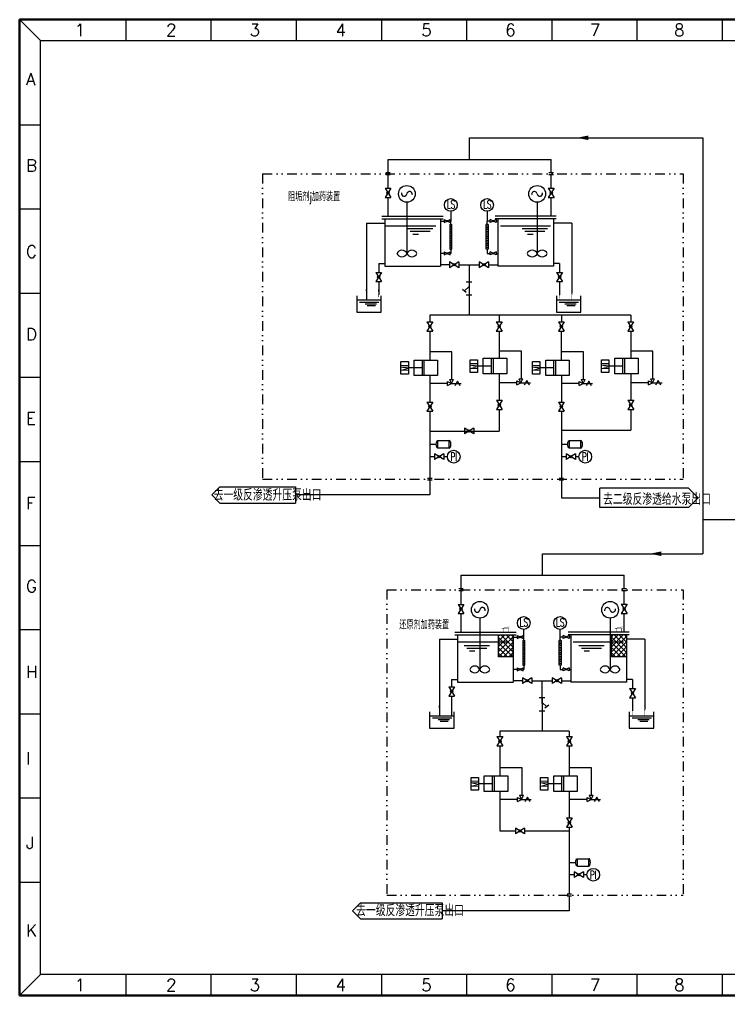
# Model space of a CAD drawing. Header units: millimetres. Extents: x 3316 to 4044, y 16768 to 17273.
# Drawn here: x 3316 to 3683, y 16768 to 17273 of the extents above; entities that cross this region are included whole.
import ezdxf
from ezdxf.enums import TextEntityAlignment as Align

# ---------------------------------------------------------------- set-up
doc = ezdxf.new("R2010")
doc.units = ezdxf.units.MM
doc.linetypes.add('DASHED', pattern=[6, 5, -1])
doc.linetypes.add('DIVIDE', pattern=[1.25, 0.5, -0.25, 0, -0.25, 0, -0.25])
for name, color, linetype in [('1', 1, 'Continuous'), ('10', 3, 'Continuous'), ('B', 6, 'Continuous'), ('cloud', 7, 'Continuous'), ('MJ', 3, 'Continuous'), ('TEXT', 5, 'Continuous'), ('TITLE-TEXT', 1, 'Continuous'), ('手动蝶阀', 7, 'Continuous'), ('明细栏', 7, 'Continuous'), ('生产水', 1, 'Continuous')]:
    doc.layers.add(name, color=color, linetype=linetype)
doc.styles.add('HZ', font='geditxt.shx', dxfattribs={"width": 0.7, "bigfont": 'hztxt1.shx'})
doc.styles.add('样式 2', font='txt.shx', dxfattribs={"height": 2})

# ---------------------------------------------------------------- blocks, each defined once
blk = doc.blocks.new('JT')
at = {"layer": 'TITLE-TEXT', "color": 7}
blk.add_lwpolyline([(-0.01, 0.1, 0.5, 0, 0), (-0.01, -3.83, 0, 0, 0)], format="xyseb", dxfattribs=at)
blk = doc.blocks.new('*X20')
at = {"color": 0}
for p, q in [((1002.42, 380.17), (1012.57, 390.32)), ((1002.42, 383.7), (1009.03, 390.32)), ((1002.42, 387.24), (1005.5, 390.32)), ((1012.67, 380.33), (1002.68, 390.32)), ((1012.67, 383.87), (1006.22, 390.32)), ((1012.67, 387.41), (1009.75, 390.32)), ((1012.67, 376.8), (1002.42, 387.04)), ((1002.42, 376.63), (1012.67, 386.88)), ((1010.77, 375.16), (1002.42, 383.51)), ((1004.49, 375.16), (1012.67, 383.34)), ((1007.23, 375.16), (1002.42, 379.97)), ((1003.7, 375.16), (1002.42, 376.44)), ((1008.02, 375.16), (1012.67, 379.8)), ((1011.56, 375.16), (1012.67, 376.27))]:
    blk.add_line(p, q, dxfattribs=at)
blk = doc.blocks.new('A$C4607793D')
at = {"layer": '1', "color": 3}
blk.add_lwpolyline([(1, 5, 0, 2, 0), (1, 0, 2, 2, 0)], format="xyseb", dxfattribs=at)

msp = doc.modelspace()

# ---------------------------------------------------------------- hatches: boundary and pattern name
h = msp.add_hatch(color=0)
edge = h.paths.add_edge_path()
edge.add_arc((3507.04, 17183.12), 0.6, 0, 360)
h = msp.add_hatch(color=0)
edge = h.paths.add_edge_path()
edge.add_arc((3591.47, 17183.12), 0.6, 0, 360)
h = msp.add_hatch(color=0)
edge = h.paths.add_edge_path()
edge.add_arc((3541.3, 17145.92), 0.6, 0, 360)
h = msp.add_hatch(color=0)
edge = h.paths.add_edge_path()
edge.add_arc((3556.66, 17145.92), 0.6, 0, 360)
h = msp.add_hatch(color=0)
edge = h.paths.add_edge_path()
edge.add_arc((3502.18, 17139.6), 0.6, 0, 360)
h = msp.add_hatch(color=0)
edge = h.paths.add_edge_path()
edge.add_arc((3595.78, 17139.6), 0.6, 0, 360)
h = msp.add_hatch(color=0)
edge = h.paths.add_edge_path()
edge.add_arc((3528.65, 17114), 0.6, 0, 360)
h = msp.add_hatch(color=0)
edge = h.paths.add_edge_path()
edge.add_arc((3564.53, 17114), 0.6, 0, 360)
h = msp.add_hatch(color=0)
edge = h.paths.add_edge_path()
edge.add_arc((3596.71, 17114), 0.6, 0, 360)
h = msp.add_hatch(color=0)
edge = h.paths.add_edge_path()
edge.add_arc((3632.59, 17114), 0.6, 0, 360)
h = msp.add_hatch(color=0)
edge = h.paths.add_edge_path()
edge.add_arc((3564.59, 17073.41), 0.6, 0, 360)
h = msp.add_hatch(color=0)
edge = h.paths.add_edge_path()
edge.add_arc((3632.65, 17073.41), 0.6, 0, 360)
h = msp.add_hatch(color=0)
edge = h.paths.add_edge_path()
edge.add_arc((3528.66, 17072.51), 0.6, 0, 360)
h = msp.add_hatch(color=0)
edge = h.paths.add_edge_path()
edge.add_arc((3596.72, 17072.51), 0.6, 0, 360)
h = msp.add_hatch(color=0)
edge = h.paths.add_edge_path()
edge.add_arc((3549.03, 17059.87), 0.6, 0, 360)
h = msp.add_hatch(color=0)
edge = h.paths.add_edge_path()
edge.add_arc((3533.54, 17046.6), 0.6, 0, 360)
h = msp.add_hatch(color=0)
edge = h.paths.add_edge_path()
edge.add_arc((3601.6, 17046.6), 0.6, 0, 360)
h = msp.add_hatch(color=0)
edge = h.paths.add_edge_path()
edge.add_arc((3544.79, 16967.77), 0.6, 0, 360)
h = msp.add_hatch(color=0)
edge = h.paths.add_edge_path()
edge.add_arc((3629.22, 16967.83), 0.6, 0, 360)
h = msp.add_hatch(color=0)
edge = h.paths.add_edge_path()
edge.add_arc((3579.05, 16930.63), 0.6, 0, 360)
h = msp.add_hatch(color=0)
edge = h.paths.add_edge_path()
edge.add_arc((3594.41, 16930.63), 0.6, 0, 360)
h = msp.add_hatch(color=0)
edge = h.paths.add_edge_path()
edge.add_arc((3539.93, 16925.1), 0.6, 0, 360)
h = msp.add_hatch(color=0)
edge = h.paths.add_edge_path()
edge.add_arc((3633.53, 16924.26), 0.6, 0, 360)
h = msp.add_hatch(color=0)
edge = h.paths.add_edge_path()
edge.add_arc((3564.89, 16899.32), 0.6, 0, 360)
h = msp.add_hatch(color=0)
edge = h.paths.add_edge_path()
edge.add_arc((3600.81, 16899.32), 0.6, 0, 360)
h = msp.add_hatch(color=0)
edge = h.paths.add_edge_path()
edge.add_arc((3600.84, 16857.22), 0.6, 0, 360)
h = msp.add_hatch(color=0)
edge = h.paths.add_edge_path()
edge.add_arc((3575.32, 16852.88), 0.6, 0, 360)
h = msp.add_hatch(color=0)
edge = h.paths.add_edge_path()
edge.add_arc((3605.72, 16830.22), 0.6, 0, 360)

# ---------------------------------------------------------------- linework, layer by layer
at = {"color": 7, "linetype": 'ByBlock', "lineweight": 50}
for p, q in [((3316.31, 17272.88), (4043.55, 17272.88)), ((3316.31, 16767.73), (3316.31, 17272.88)), ((4043.55, 16767.73), (3316.31, 16767.73))]:
    msp.add_line(p, q, dxfattribs=at)
at = {"color": 7, "linetype": 'ByBlock', "lineweight": -3}
for p, q in [((3327.2, 17261.99), (3316.31, 17272.88)), ((3371.29, 17272.88), (3371.29, 17261.99)), ((3415.38, 17272.88), (3415.38, 17261.99)), ((3459.47, 17272.88), (3459.47, 17261.99)), ((3503.57, 17272.88), (3503.57, 17261.99)), ((3547.66, 17272.88), (3547.66, 17261.99)), ((3591.75, 17272.88), (3591.75, 17261.99)), ((3635.84, 17272.88), (3635.84, 17261.99)), ((3679.93, 17272.88), (3679.93, 17261.99)), ((3327.2, 17218.2), (3316.31, 17218.2)), ((3327.2, 17174.65), (3316.31, 17174.65)), ((3327.2, 17131.11), (3316.31, 17131.11)), ((3327.2, 17087.56), (3316.31, 17087.56)), ((3327.2, 17044.01), (3316.31, 17044.01)), ((3327.2, 17000.47), (3316.31, 17000.47)), ((3327.2, 16956.92), (3316.31, 16956.92)), ((3327.2, 16913.37), (3316.31, 16913.37)), ((3327.2, 16869.82), (3316.31, 16869.82)), ((3327.2, 16826.28), (3316.31, 16826.28)), ((3327.2, 16778.62), (3316.31, 16767.73)), ((3371.29, 16778.62), (3371.29, 16767.73)), ((3371.29, 16778.62), (3371.29, 16767.73)), ((3415.38, 16778.62), (3415.38, 16767.73)), ((3459.47, 16778.62), (3459.47, 16767.73)), ((3503.57, 16778.62), (3503.57, 16767.73)), ((3547.66, 16778.62), (3547.66, 16767.73)), ((3591.75, 16778.62), (3591.75, 16767.73)), ((3635.84, 16778.62), (3635.84, 16767.73)), ((3679.93, 16778.62), (3679.93, 16767.73))]:
    msp.add_line(p, q, dxfattribs=at)
at = {"color": 7, "linetype": 'ByBlock', "lineweight": 30}
for p, q in [((3327.2, 17261.99), (4032.66, 17261.99)), ((3327.2, 16778.62), (3327.2, 17261.99)), ((4032.66, 16778.62), (3327.2, 16778.62))]:
    msp.add_line(p, q, dxfattribs=at)
at = {"color": 3, "linetype": 'DIVIDE', "ltscale": 10}
for p, q in [((3442.12, 17193.01), (3442.12, 17034.91)), ((3442.12, 17193.01), (3659.74, 17193.01)), ((3659.74, 17193.01), (3659.74, 17034.91)), ((3442.12, 17034.91), (3659.74, 17034.91)), ((3506.34, 16977.72), (3506.34, 16819.62)), ((3506.34, 16977.72), (3659.74, 16977.72)), ((3659.74, 16977.72), (3659.74, 16819.62)), ((3506.34, 16819.62), (3659.74, 16819.62))]:
    msp.add_line(p, q, dxfattribs=at)
at = {"color": 0}
for p, q in [((3505.54, 17185.52), (3508.54, 17180.72)), ((3505.54, 17185.52), (3508.54, 17185.52)), ((3589.97, 17185.52), (3592.97, 17180.72)), ((3589.97, 17185.52), (3592.97, 17185.52)), ((3505.54, 17180.72), (3508.54, 17180.72)), ((3589.97, 17180.72), (3592.97, 17180.72)), ((3539.5, 17173.61), (3539.5, 17168.53)), ((3558.29, 17173.61), (3558.29, 17168.53)), ((3543.7, 17147.42), (3538.9, 17144.42)), ((3538.9, 17147.42), (3538.9, 17144.42)), ((3543.7, 17147.42), (3543.7, 17144.42)), ((3559.06, 17147.42), (3554.26, 17144.42)), ((3554.26, 17147.42), (3554.26, 17144.42)), ((3559.06, 17147.42), (3559.06, 17144.42)), ((3500.68, 17142), (3503.68, 17137.2)), ((3500.68, 17142), (3503.68, 17142)), ((3594.28, 17142), (3597.28, 17137.2)), ((3594.28, 17142), (3597.28, 17142)), ((3500.68, 17137.2), (3503.68, 17137.2)), ((3594.28, 17137.2), (3597.28, 17137.2)), ((3527.15, 17116.4), (3530.15, 17111.6)), ((3527.15, 17116.4), (3530.15, 17116.4)), ((3563.03, 17116.4), (3566.03, 17111.6)), ((3563.03, 17116.4), (3566.03, 17116.4)), ((3595.21, 17116.4), (3598.21, 17111.6)), ((3595.21, 17116.4), (3598.21, 17116.4)), ((3631.09, 17116.4), (3634.09, 17111.6)), ((3631.09, 17116.4), (3634.09, 17116.4)), ((3527.15, 17111.6), (3530.15, 17111.6)), ((3563.03, 17111.6), (3566.03, 17111.6)), ((3595.21, 17111.6), (3598.21, 17111.6)), ((3631.09, 17111.6), (3634.09, 17111.6)), ((3527.16, 17074.91), (3530.16, 17070.11)), ((3527.16, 17074.91), (3530.16, 17074.91)), ((3563.09, 17075.81), (3566.09, 17071.01)), ((3563.09, 17075.81), (3566.09, 17075.81)), ((3595.22, 17074.91), (3598.22, 17070.11)), ((3595.22, 17074.91), (3598.22, 17074.91)), ((3631.15, 17075.81), (3634.15, 17071.01)), ((3631.15, 17075.81), (3634.15, 17075.81)), ((3527.16, 17070.11), (3530.16, 17070.11)), ((3563.09, 17071.01), (3566.09, 17071.01)), ((3595.22, 17070.11), (3598.22, 17070.11)), ((3631.15, 17071.01), (3634.15, 17071.01)), ((3551.43, 17061.37), (3546.63, 17058.37)), ((3546.63, 17061.37), (3546.63, 17058.37)), ((3551.43, 17061.37), (3551.43, 17058.37)), ((3532.86, 17051.11), (3532.86, 17054.9)), ((3532.86, 17054.9), (3538.72, 17054.9)), ((3538.72, 17051.11), (3538.72, 17054.9)), ((3600.92, 17051.11), (3600.92, 17054.9)), ((3600.92, 17054.9), (3606.78, 17054.9)), ((3606.78, 17051.11), (3606.78, 17054.9)), ((3528.65, 17053), (3531.99, 17053)), ((3532.86, 17051.11), (3538.72, 17051.11)), ((3596.71, 17053), (3600.05, 17053)), ((3600.92, 17051.11), (3606.78, 17051.11)), ((3531.14, 17046.6), (3528.65, 17046.6)), ((3535.94, 17048.1), (3531.14, 17045.1)), ((3531.14, 17048.1), (3531.14, 17045.1)), ((3535.94, 17048.1), (3535.94, 17045.1)), ((3537.74, 17046.6), (3535.94, 17046.6)), ((3599.2, 17046.6), (3596.71, 17046.6)), ((3604, 17048.1), (3599.2, 17045.1)), ((3599.2, 17048.1), (3599.2, 17045.1)), ((3604, 17048.1), (3604, 17045.1)), ((3605.8, 17046.6), (3604, 17046.6)), ((3415.86, 17026.83), (3420.06, 17031.03)), ((3459.13, 17031.03), (3459.13, 17022.63)), ((3616.57, 17020.29), (3616.57, 17030.37)), ((3667.49, 17025.33), (3662.45, 17030.37)), ((3415.86, 17026.83), (3420.06, 17022.63)), ((3667.49, 17025.33), (3662.45, 17020.29)), ((3543.29, 16970.17), (3546.29, 16965.37)), ((3543.29, 16970.17), (3546.29, 16970.17)), ((3627.72, 16970.23), (3630.72, 16965.43)), ((3627.72, 16970.23), (3630.72, 16970.23)), ((3543.29, 16965.37), (3546.29, 16965.37)), ((3627.72, 16965.43), (3630.72, 16965.43)), ((3577.25, 16953.25), (3577.25, 16957.23)), ((3596.04, 16953.25), (3596.04, 16957.23)), ((3538.43, 16927.5), (3541.43, 16922.7)), ((3538.43, 16927.5), (3541.43, 16927.5)), ((3581.45, 16932.13), (3576.65, 16929.13)), ((3576.65, 16932.13), (3576.65, 16929.13)), ((3581.45, 16932.13), (3581.45, 16929.13)), ((3596.81, 16932.13), (3592.01, 16929.13)), ((3592.01, 16932.13), (3592.01, 16929.13)), ((3596.81, 16932.13), (3596.81, 16929.13)), ((3538.43, 16922.7), (3541.43, 16922.7)), ((3632.03, 16926.66), (3635.03, 16921.86)), ((3632.03, 16926.66), (3635.03, 16926.66)), ((3632.03, 16921.86), (3635.03, 16921.86)), ((3563.39, 16901.72), (3566.39, 16896.92)), ((3563.39, 16901.72), (3566.39, 16901.72)), ((3599.31, 16901.72), (3602.31, 16896.92)), ((3599.31, 16901.72), (3602.31, 16901.72)), ((3563.39, 16896.92), (3566.39, 16896.92)), ((3599.31, 16896.92), (3602.31, 16896.92)), ((3600.84, 16873.28), (3600.84, 16859.62)), ((3599.34, 16859.62), (3602.34, 16854.82)), ((3599.34, 16859.62), (3602.34, 16859.62)), ((3577.72, 16854.38), (3572.92, 16851.38)), ((3572.92, 16854.38), (3572.92, 16851.38)), ((3577.72, 16854.38), (3577.72, 16851.38)), ((3599.34, 16854.82), (3602.34, 16854.82)), ((3600.83, 16836.63), (3604.17, 16836.63)), ((3605.04, 16834.73), (3605.04, 16838.52)), ((3605.04, 16838.52), (3610.9, 16838.52)), ((3610.9, 16834.73), (3610.9, 16838.52)), ((3608.12, 16831.72), (3603.32, 16828.72)), ((3603.32, 16831.72), (3603.32, 16828.72)), ((3605.04, 16834.73), (3610.9, 16834.73)), ((3608.12, 16831.72), (3608.12, 16828.72)), ((3603.32, 16830.22), (3600.83, 16830.22)), ((3609.92, 16830.22), (3608.12, 16830.22)), ((3488.61, 16811.54), (3492.81, 16815.74)), ((3488.61, 16811.54), (3492.81, 16807.34))]:
    msp.add_line(p, q, dxfattribs=at)
at = {"color": 7, "linetype": 'Continuous'}
for p, q in [((3516.77, 17178.32), (3516.77, 17151.8)), ((3584.2, 17178.32), (3584.2, 17151.8)), ((3503.86, 17171.12), (3535.54, 17171.12)), ((3594.1, 17171.12), (3562.42, 17171.12)), ((3495.82, 17167.52), (3495.82, 17127.82)), ((3495.82, 17167.52), (3505.42, 17167.52)), ((3503.86, 17169.68), (3535.54, 17169.68)), ((3505.3, 17169.68), (3505.3, 17145.14)), ((3534.1, 17169.68), (3534.1, 17145.14)), ((3594.1, 17169.68), (3562.42, 17169.68)), ((3563.86, 17169.68), (3563.86, 17145.14)), ((3602.14, 17167.52), (3592.54, 17167.52)), ((3592.66, 17169.68), (3592.66, 17145.14)), ((3602.14, 17167.52), (3602.14, 17131.47)), ((3502.18, 17146.64), (3502.18, 17142)), ((3595.78, 17146.64), (3595.78, 17142)), ((3502.18, 17137.2), (3502.18, 17130.43)), ((3595.78, 17137.2), (3595.78, 17130.43)), ((3490.8, 17129.85), (3490.8, 17121.45)), ((3503.5, 17121.45), (3503.5, 17129.85)), ((3594.13, 17129.85), (3594.13, 17121.45)), ((3606.83, 17121.45), (3606.83, 17129.85)), ((3490.8, 17121.45), (3503.5, 17121.45)), ((3594.13, 17121.45), (3606.83, 17121.45)), ((3520.59, 17096.63), (3532.68, 17096.63)), ((3520.59, 17088.56), (3520.59, 17096.63)), ((3524.62, 17096.63), (3524.62, 17088.56)), ((3556.32, 17097.53), (3568.42, 17097.53)), ((3556.32, 17089.46), (3556.32, 17097.53)), ((3560.35, 17097.53), (3560.35, 17089.46)), ((3561.36, 17097.53), (3561.36, 17089.46)), ((3588.64, 17096.63), (3600.74, 17096.63)), ((3588.64, 17088.56), (3588.64, 17096.63)), ((3592.68, 17096.63), (3592.68, 17088.56)), ((3593.68, 17096.63), (3593.68, 17088.56)), ((3624.38, 17097.53), (3636.47, 17097.53)), ((3624.38, 17089.46), (3624.38, 17097.53)), ((3628.41, 17097.53), (3628.41, 17089.46)), ((3629.42, 17097.53), (3629.42, 17089.46)), ((3524.62, 17092.6), (3517.56, 17092.6)), ((3560.35, 17093.49), (3553.3, 17093.49)), ((3568.42, 17089.46), (3556.32, 17089.46)), ((3592.68, 17092.6), (3585.62, 17092.6)), ((3628.41, 17093.49), (3621.35, 17093.49)), ((3636.47, 17089.46), (3624.38, 17089.46)), ((3532.68, 17088.56), (3520.59, 17088.56)), ((3600.74, 17088.56), (3588.64, 17088.56)), ((3554.52, 16963.03), (3554.52, 16936.51)), ((3621.95, 16963.03), (3621.95, 16936.51)), ((3541.61, 16955.83), (3573.29, 16955.83)), ((3541.61, 16954.39), (3573.29, 16954.39)), ((3543.05, 16954.39), (3543.05, 16929.85)), ((3571.85, 16954.39), (3571.85, 16929.85)), ((3631.85, 16955.83), (3600.17, 16955.83)), ((3631.85, 16954.39), (3600.17, 16954.39)), ((3601.61, 16954.39), (3601.61, 16929.85)), ((3630.41, 16954.39), (3630.41, 16929.85)), ((3533.57, 16952.23), (3533.57, 16912.53)), ((3533.57, 16952.23), (3543.17, 16952.23)), ((3639.89, 16952.23), (3630.29, 16952.23)), ((3639.89, 16952.23), (3639.89, 16916.18)), ((3539.93, 16931.3), (3539.93, 16927.5)), ((3633.53, 16931.3), (3633.53, 16926.66)), ((3539.93, 16922.7), (3539.93, 16912.53)), ((3633.53, 16921.86), (3633.53, 16915.1)), ((3528.55, 16914.56), (3528.55, 16906.16)), ((3541.25, 16906.16), (3541.25, 16914.56)), ((3631.88, 16914.56), (3631.88, 16906.16)), ((3644.58, 16906.16), (3644.58, 16914.56)), ((3528.55, 16906.16), (3541.25, 16906.16)), ((3631.88, 16906.16), (3644.58, 16906.16)), ((3560.88, 16877.31), (3553.82, 16877.31)), ((3556.84, 16881.34), (3568.94, 16881.34)), ((3556.84, 16873.28), (3556.84, 16881.34)), ((3560.88, 16881.34), (3560.88, 16873.28)), ((3561.88, 16881.34), (3561.88, 16873.28)), ((3596.8, 16877.31), (3589.74, 16877.31)), ((3592.77, 16881.34), (3604.86, 16881.34)), ((3592.77, 16873.28), (3592.77, 16881.34)), ((3596.8, 16881.34), (3596.8, 16873.28)), ((3597.81, 16881.34), (3597.81, 16873.28)), ((3568.94, 16873.28), (3556.84, 16873.28)), ((3604.86, 16873.28), (3592.77, 16873.28))]:
    msp.add_line(p, q, dxfattribs=at)
at = {"color": 4}
for p, q in [((3531.7, 17165.92), (3505.81, 17165.92)), ((3591.04, 17165.92), (3565.15, 17165.92)), ((3530.29, 17164.51), (3517.1, 17164.51)), ((3528.88, 17163.1), (3518.51, 17163.1)), ((3522.75, 17161.69), (3519.92, 17161.69)), ((3589.63, 17164.51), (3576.44, 17164.51)), ((3588.22, 17163.1), (3577.85, 17163.1)), ((3582.08, 17161.69), (3579.26, 17161.69)), ((3569.45, 16950.63), (3543.56, 16950.63)), ((3559.57, 16948.78), (3546.38, 16948.78)), ((3628.79, 16950.63), (3602.9, 16950.63)), ((3618.9, 16948.78), (3605.71, 16948.78)), ((3558.15, 16947.37), (3547.79, 16947.37)), ((3552.02, 16945.96), (3549.2, 16945.96)), ((3617.49, 16947.37), (3607.12, 16947.37)), ((3611.36, 16945.96), (3608.54, 16945.96))]:
    msp.add_line(p, q, dxfattribs=at)
at = {"color": 7}
for p, q in [((3502.18, 17146.64), (3505.18, 17146.64)), ((3505.3, 17145.14), (3534.1, 17145.14)), ((3592.66, 17145.14), (3563.86, 17145.14)), ((3595.78, 17146.64), (3592.78, 17146.64)), ((3490.8, 17127.82), (3503.5, 17127.82)), ((3492.25, 17126.66), (3502.34, 17126.66)), ((3495.24, 17125.8), (3501.04, 17125.8)), ((3496.25, 17124.93), (3500.46, 17124.93)), ((3594.13, 17127.82), (3606.83, 17127.82)), ((3595.58, 17126.66), (3605.67, 17126.66)), ((3598.57, 17125.8), (3604.36, 17125.8)), ((3599.58, 17124.93), (3603.78, 17124.93)), ((3539.93, 16931.35), (3542.93, 16931.35)), ((3543.05, 16929.85), (3571.85, 16929.85)), ((3630.41, 16929.85), (3601.61, 16929.85)), ((3633.53, 16931.35), (3630.53, 16931.35)), ((3528.55, 16912.53), (3541.25, 16912.53)), ((3631.88, 16912.53), (3644.58, 16912.53)), ((3530, 16911.37), (3540.09, 16911.37)), ((3532.99, 16910.51), (3538.78, 16910.51)), ((3534, 16909.64), (3538.2, 16909.64)), ((3633.33, 16911.37), (3643.42, 16911.37)), ((3636.31, 16910.51), (3642.11, 16910.51)), ((3637.33, 16909.64), (3641.53, 16909.64))]:
    msp.add_line(p, q, dxfattribs=at)
at = {"color": 6}
for p, q in [((3538.9, 17145.92), (3534.1, 17145.92)), ((3543.7, 17145.92), (3554.26, 17145.92)), ((3559.06, 17145.92), (3563.86, 17145.92)), ((3632.59, 17119.83), (3528.65, 17119.83)), ((3528.65, 17119.83), (3528.65, 17116.4)), ((3564.53, 17119.83), (3564.53, 17116.4)), ((3596.71, 17119.83), (3596.71, 17116.4)), ((3632.59, 17119.83), (3632.59, 17116.4)), ((3528.63, 17111.6), (3528.64, 17096.63)), ((3564.53, 17111.6), (3564.53, 17097.53)), ((3596.69, 17111.6), (3596.7, 17096.63)), ((3632.59, 17111.6), (3632.59, 17097.53)), ((3564.59, 17089.46), (3564.59, 17075.81)), ((3632.65, 17089.46), (3632.65, 17075.81)), ((3528.66, 17088.56), (3528.66, 17074.91)), ((3596.72, 17088.56), (3596.72, 17074.91)), ((3528.65, 17070.11), (3528.65, 17045.42)), ((3564.58, 17071.01), (3564.58, 17059.87)), ((3596.71, 17070.11), (3596.71, 17045.42)), ((3632.63, 17071.01), (3632.63, 17060.37)), ((3528.65, 17059.87), (3564.6, 17059.87)), ((3596.71, 17060.37), (3632.63, 17060.37)), ((3528.65, 17049.5), (3528.65, 17035.4)), ((3596.71, 17049.5), (3596.71, 17035.4)), ((3528.65, 17034.48), (3528.65, 17026.83)), ((3596.71, 17034.48), (3596.71, 17025.33)), ((3528.65, 17026.83), (3459.13, 17026.83)), ((3596.71, 17025.33), (3616.57, 17025.33))]:
    msp.add_line(p, q, dxfattribs=at)
at = {"color": 0, "linetype": 'Continuous'}
for p, q in [((3525.63, 17096.63), (3525.63, 17088.56)), ((3532.68, 17096.63), (3532.68, 17088.56)), ((3568.42, 17097.53), (3568.42, 17089.46)), ((3600.74, 17096.63), (3600.74, 17088.56)), ((3636.47, 17097.53), (3636.47, 17089.46)), ((3568.94, 16881.34), (3568.94, 16873.28)), ((3604.86, 16881.34), (3604.86, 16873.28))]:
    msp.add_line(p, q, dxfattribs=at)
at = {"linetype": 'DASHED', "const_width": 0.21}
for points in [[(3569.84, 16957.68), (3565.81, 16957.68)], [(3565.84, 16957.68), (3569.83, 16958.52)], [(3566.58, 16957.68), (3566.58, 16955.83)], [(3569.21, 16957.68), (3569.21, 16955.83)], [(3628.4, 16957.68), (3624.37, 16957.68)], [(3624.4, 16957.68), (3628.39, 16958.52)], [(3625.14, 16957.68), (3625.14, 16955.83)], [(3627.77, 16957.68), (3627.77, 16955.83)]]:
    msp.add_lwpolyline(points, dxfattribs=at)
at = {"color": 7, "linetype": 'Continuous'}
for centre in [(3516.77, 17182.64), (3584.2, 17182.64), (3554.52, 16967.35), (3621.95, 16967.35)]:
    msp.add_circle(centre, 4.32, dxfattribs=at)
at = {"color": 0}
for centre, radius in [((3507.04, 17183.12), 0.6), ((3539.5, 17176.91), 3.3), ((3558.29, 17176.91), 3.3), ((3591.47, 17183.12), 0.6), ((3541.3, 17145.92), 0.6), ((3556.66, 17145.92), 0.6), ((3502.18, 17139.6), 0.6), ((3595.78, 17139.6), 0.6), ((3528.65, 17114), 0.6), ((3564.53, 17114), 0.6), ((3596.71, 17114), 0.6), ((3632.59, 17114), 0.6), ((3564.59, 17073.41), 0.6), ((3632.65, 17073.41), 0.6), ((3528.66, 17072.51), 0.6), ((3596.72, 17072.51), 0.6), ((3549.03, 17059.87), 0.6), ((3541.04, 17046.6), 3.3), ((3609.1, 17046.6), 3.3), ((3533.54, 17046.6), 0.6), ((3601.6, 17046.6), 0.6), ((3544.79, 16967.77), 0.6), ((3629.22, 16967.83), 0.6), ((3577.25, 16960.53), 3.3), ((3596.04, 16960.53), 3.3), ((3579.05, 16930.63), 0.6), ((3594.41, 16930.63), 0.6), ((3539.93, 16925.1), 0.6), ((3633.53, 16924.26), 0.6), ((3564.89, 16899.32), 0.6), ((3600.81, 16899.32), 0.6), ((3600.84, 16857.22), 0.6), ((3575.32, 16852.88), 0.6), ((3613.22, 16830.22), 3.3), ((3605.72, 16830.22), 0.6)]:
    msp.add_circle(centre, radius, dxfattribs=at)
at = {"color": 7, "linetype": 'Continuous'}
for centre, radius, start, end in [((3515.35, 17182.89), 1.44, 170, 350), ((3518.19, 17182.39), 1.44, 350, 170), ((3582.78, 17182.39), 1.44, 10, 190), ((3585.62, 17182.89), 1.44, 190, 10), ((3514.18, 17150.72), 2.81, 22.6199, 157.3801), ((3514.18, 17152.88), 2.81, 202.6199, 337.3801), ((3519.36, 17150.72), 2.81, 22.6199, 157.3801), ((3519.36, 17152.88), 2.81, 202.6199, 337.3801), ((3581.61, 17150.72), 2.81, 22.6199, 157.3801), ((3581.61, 17152.88), 2.81, 202.6199, 337.3801), ((3586.79, 17150.72), 2.81, 22.6199, 157.3801), ((3586.79, 17152.88), 2.81, 202.6199, 337.3801), ((3553.1, 16967.6), 1.44, 170, 350), ((3555.94, 16967.1), 1.44, 350, 170), ((3620.53, 16967.1), 1.44, 10, 190), ((3623.36, 16967.6), 1.44, 190, 10), ((3551.93, 16935.43), 2.81, 22.6199, 157.3801), ((3557.11, 16935.43), 2.81, 22.6199, 157.3801), ((3619.35, 16935.43), 2.81, 22.6199, 157.3801), ((3624.54, 16935.43), 2.81, 22.6199, 157.3801), ((3551.93, 16937.59), 2.81, 202.6199, 337.3801), ((3557.11, 16937.59), 2.81, 202.6199, 337.3801), ((3619.35, 16937.59), 2.81, 202.6199, 337.3801), ((3624.54, 16937.59), 2.81, 202.6199, 337.3801)]:
    msp.add_arc(centre, radius, start, end, dxfattribs=at)
at = {"color": 0, "extrusion": (0, 0, -1)}
for centre in [(3532.86, 17053), (3600.92, 17053), (3605.04, 16836.63)]:
    msp.add_ellipse(centre, major_axis=(0, 1.9), ratio=0.460572, start_param=3.141593, end_param=6.283185, dxfattribs=at)
at = {"color": 0}
for centre in [(3538.72, 17053), (3606.78, 17053), (3610.9, 16836.63)]:
    msp.add_ellipse(centre, major_axis=(0, 1.9), ratio=0.460572, start_param=3.141593, end_param=6.283185, dxfattribs=at)
at = {"layer": '1', "color": 0}
for p, q in [((3508.54, 17185.52), (3505.54, 17180.72)), ((3592.97, 17185.52), (3589.97, 17180.72)), ((3543.7, 17144.42), (3538.9, 17147.42)), ((3559.06, 17144.42), (3554.26, 17147.42)), ((3503.68, 17142), (3500.68, 17137.2)), ((3597.28, 17142), (3594.28, 17137.2)), ((3530.15, 17116.4), (3527.15, 17111.6)), ((3566.03, 17116.4), (3563.03, 17111.6)), ((3598.21, 17116.4), (3595.21, 17111.6)), ((3634.09, 17116.4), (3631.09, 17111.6)), ((3530.16, 17074.91), (3527.16, 17070.11)), ((3566.09, 17075.81), (3563.09, 17071.01)), ((3598.22, 17074.91), (3595.22, 17070.11)), ((3634.15, 17075.81), (3631.15, 17071.01)), ((3551.43, 17058.37), (3546.63, 17061.37)), ((3535.94, 17045.1), (3531.14, 17048.1)), ((3604, 17045.1), (3599.2, 17048.1)), ((3587, 16985.21), (3587, 16996.38)), ((3546.29, 16970.17), (3543.29, 16965.37)), ((3630.72, 16970.23), (3627.72, 16965.43)), ((3541.43, 16927.5), (3538.43, 16922.7)), ((3581.45, 16929.13), (3576.65, 16932.13)), ((3596.81, 16929.13), (3592.01, 16932.13)), ((3635.03, 16926.66), (3632.03, 16921.86)), ((3566.39, 16901.72), (3563.39, 16896.92)), ((3602.31, 16901.72), (3599.31, 16896.92)), ((3602.34, 16859.62), (3599.34, 16854.82)), ((3577.72, 16851.38), (3572.92, 16854.38)), ((3608.12, 16828.72), (3603.32, 16831.72))]:
    msp.add_line(p, q, dxfattribs=at)
at = {"layer": '1', "color": 7}
for p, q in [((3420.06, 17031.03), (3459.13, 17031.03)), ((3662.45, 17030.37), (3616.57, 17030.37)), ((3420.06, 17022.63), (3459.13, 17022.63)), ((3662.45, 17020.29), (3616.57, 17020.29)), ((3492.81, 16815.74), (3535.1, 16815.74)), ((3492.81, 16807.34), (3535.1, 16807.34))]:
    msp.add_line(p, q, dxfattribs=at)
at = {"layer": '1'}
for points in [[(3513.72, 17089.31), (3513.72, 17095.89), (3517.56, 17095.89), (3517.56, 17089.31)], [(3549.45, 17090.2), (3549.45, 17096.78), (3553.3, 17096.78), (3553.3, 17090.2)], [(3581.78, 17089.31), (3581.78, 17095.89), (3585.62, 17095.89), (3585.62, 17089.31)], [(3617.51, 17090.2), (3617.51, 17096.78), (3621.35, 17096.78), (3621.35, 17090.2)], [(3549.98, 16874.02), (3549.98, 16880.6), (3553.82, 16880.6), (3553.82, 16874.02)], [(3585.9, 16874.02), (3585.9, 16880.6), (3589.74, 16880.6), (3589.74, 16874.02)]]:
    msp.add_lwpolyline(points, close=True, dxfattribs=at)
at = {"layer": '10', "color": 7}
for p, q in [((3564.11, 16942.93), (3564.11, 16954.39)), ((3622.67, 16942.93), (3622.67, 16954.39)), ((3571.85, 16942.93), (3564.11, 16942.93)), ((3630.41, 16942.93), (3622.67, 16942.93))]:
    msp.add_line(p, q, dxfattribs=at)
at = {"layer": '10', "color": 0}
msp.add_line((3571.85, 16942.93), (3571.85, 16954.39), dxfattribs=at)
at = {"layer": 'B', "color": 7}
for p, q in [((3508.21, 17193.44), (3505.87, 17193.44)), ((3508.21, 17192.52), (3505.87, 17192.52)), ((3592.64, 17193.44), (3590.3, 17193.44)), ((3592.64, 17192.52), (3590.3, 17192.52))]:
    msp.add_line(p, q, dxfattribs=at)
at = {"layer": 'B', "color": 0, "ltscale": 25}
for p, q in [((3536.04, 17169.3), (3536.04, 17167.76)), ((3536.04, 17169.3), (3536.04, 17167.76)), ((3536.04, 17169.3), (3539.12, 17167.76)), ((3536.04, 17167.76), (3539.12, 17169.3)), ((3536.04, 17167.76), (3539.12, 17169.3)), ((3536.04, 17169.3), (3539.12, 17167.76)), ((3538.99, 17166.81), (3538.99, 17153.97)), ((3538.99, 17166.81), (3540.01, 17166.81)), ((3539.12, 17167.76), (3539.12, 17169.3)), ((3539.12, 17167.76), (3539.12, 17169.3)), ((3540.01, 17153.97), (3540.01, 17166.81)), ((3558.8, 17166.81), (3557.78, 17166.81)), ((3557.78, 17153.97), (3557.78, 17166.81)), ((3558.8, 17166.81), (3558.8, 17153.97)), ((3563, 17169.3), (3559.92, 17167.76)), ((3563, 17167.76), (3559.92, 17169.3)), ((3563, 17167.76), (3559.92, 17169.3)), ((3563, 17169.3), (3559.92, 17167.76)), ((3559.92, 17167.76), (3559.92, 17169.3)), ((3559.92, 17167.76), (3559.92, 17169.3)), ((3563, 17169.3), (3563, 17167.76)), ((3563, 17169.3), (3563, 17167.76)), ((3536.04, 17152.56), (3536.04, 17151.02)), ((3536.04, 17152.56), (3536.04, 17151.02)), ((3536.04, 17152.56), (3539.12, 17151.02)), ((3536.04, 17151.02), (3539.12, 17152.56)), ((3536.04, 17151.02), (3539.12, 17152.56)), ((3536.04, 17152.56), (3539.12, 17151.02)), ((3538.99, 17153.97), (3540.01, 17153.97)), ((3539.12, 17151.02), (3539.12, 17152.56)), ((3539.12, 17151.02), (3539.12, 17152.56)), ((3558.8, 17153.97), (3557.78, 17153.97)), ((3563, 17152.56), (3559.92, 17151.02)), ((3563, 17151.02), (3559.92, 17152.56)), ((3563, 17151.02), (3559.92, 17152.56)), ((3563, 17152.56), (3559.92, 17151.02)), ((3559.92, 17151.02), (3559.92, 17152.56)), ((3559.92, 17151.02), (3559.92, 17152.56)), ((3563, 17152.56), (3563, 17151.02)), ((3563, 17152.56), (3563, 17151.02)), ((3573.79, 16954.01), (3573.79, 16952.48)), ((3573.79, 16954.01), (3573.79, 16952.48)), ((3573.79, 16954.01), (3576.87, 16952.48)), ((3573.79, 16952.48), (3576.87, 16954.01)), ((3573.79, 16952.48), (3576.87, 16954.01)), ((3573.79, 16954.01), (3576.87, 16952.48)), ((3576.87, 16952.48), (3576.87, 16954.01)), ((3576.87, 16952.48), (3576.87, 16954.01)), ((3600.75, 16954.01), (3597.67, 16952.48)), ((3600.75, 16952.48), (3597.67, 16954.01)), ((3600.75, 16952.48), (3597.67, 16954.01)), ((3600.75, 16954.01), (3597.67, 16952.48)), ((3597.67, 16952.48), (3597.67, 16954.01)), ((3597.67, 16952.48), (3597.67, 16954.01)), ((3600.75, 16954.01), (3600.75, 16952.48)), ((3600.75, 16954.01), (3600.75, 16952.48)), ((3576.74, 16951.52), (3576.74, 16938.69)), ((3576.74, 16951.52), (3577.76, 16951.52)), ((3577.76, 16938.69), (3577.76, 16951.52)), ((3596.55, 16951.52), (3595.53, 16951.52)), ((3595.53, 16938.69), (3595.53, 16951.52)), ((3596.55, 16951.52), (3596.55, 16938.69)), ((3576.74, 16938.69), (3577.76, 16938.69)), ((3596.55, 16938.69), (3595.53, 16938.69)), ((3573.79, 16937.27), (3573.79, 16935.73)), ((3573.79, 16937.27), (3573.79, 16935.73)), ((3573.79, 16937.27), (3576.87, 16935.73)), ((3573.79, 16935.73), (3576.87, 16937.27)), ((3573.79, 16935.73), (3576.87, 16937.27)), ((3573.79, 16937.27), (3576.87, 16935.73)), ((3576.87, 16935.73), (3576.87, 16937.27)), ((3576.87, 16935.73), (3576.87, 16937.27)), ((3600.75, 16937.27), (3597.67, 16935.73)), ((3600.75, 16935.73), (3597.67, 16937.27)), ((3600.75, 16935.73), (3597.67, 16937.27)), ((3600.75, 16937.27), (3597.67, 16935.73)), ((3597.67, 16935.73), (3597.67, 16937.27)), ((3597.67, 16935.73), (3597.67, 16937.27)), ((3600.75, 16937.27), (3600.75, 16935.73)), ((3600.75, 16937.27), (3600.75, 16935.73))]:
    msp.add_line(p, q, dxfattribs=at)
at = {"layer": 'B'}
for p, q in [((3548.98, 17145.92), (3548.98, 17119.83)), ((3549, 17134.75), (3546.53, 17132.5)), ((3550.4, 17137), (3547.53, 17137)), ((3545.57, 17133.25), (3547.48, 17131.75)), ((3550.4, 17130.2), (3547.53, 17130.2)), ((3529.82, 17035.4), (3527.48, 17035.4)), ((3529.82, 17034.48), (3527.49, 17034.47)), ((3597.88, 17035.4), (3595.54, 17035.4)), ((3597.88, 17034.48), (3595.54, 17034.47)), ((3576.65, 16930.63), (3571.85, 16930.63)), ((3581.45, 16930.63), (3592.01, 16930.63)), ((3586.73, 16918.84), (3586.73, 16930.63)), ((3596.81, 16930.63), (3601.61, 16930.63)), ((3588.16, 16921.71), (3585.3, 16921.71)), ((3586.73, 16921.71), (3586.73, 16904.54)), ((3586.73, 16919.46), (3589.2, 16917.21)), ((3590.16, 16917.96), (3588.25, 16916.46)), ((3588.16, 16914.91), (3585.3, 16914.91)), ((3600.83, 16904.54), (3564.91, 16904.54)), ((3564.91, 16904.54), (3564.91, 16901.72)), ((3600.83, 16904.54), (3600.83, 16901.72)), ((3564.89, 16896.92), (3564.9, 16881.34)), ((3600.81, 16896.92), (3600.82, 16881.34)), ((3564.92, 16873.28), (3564.92, 16854.82)), ((3564.92, 16854.82), (3564.92, 16852.88)), ((3564.92, 16852.88), (3572.92, 16852.88)), ((3577.72, 16852.88), (3600.83, 16852.88)), ((3600.84, 16854.82), (3600.84, 16820.11)), ((3600.83, 16819.19), (3600.83, 16811.54)), ((3600.83, 16811.54), (3535.1, 16811.54))]:
    msp.add_line(p, q, dxfattribs=at)
at = {"layer": 'B', "color": 0}
for p, q in [((3537.81, 17085.58), (3539.89, 17084.54)), ((3537.81, 17083.5), (3537.81, 17085.58)), ((3537.81, 17083.5), (3539.89, 17084.54)), ((3538.85, 17086.63), (3539.89, 17084.54)), ((3538.85, 17086.63), (3540.94, 17086.63)), ((3539.89, 17084.54), (3540.94, 17086.63)), ((3539.89, 17084.54), (3544.85, 17084.54)), ((3542.91, 17085.72), (3541.54, 17083.36)), ((3544.27, 17083.36), (3542.91, 17085.72)), ((3573.73, 17085.82), (3575.82, 17084.77)), ((3573.73, 17083.73), (3573.73, 17085.82)), ((3573.73, 17083.73), (3575.82, 17084.77)), ((3574.77, 17086.86), (3575.82, 17084.77)), ((3574.77, 17086.86), (3576.86, 17086.86)), ((3575.82, 17084.77), (3576.86, 17086.86)), ((3575.82, 17084.77), (3580.77, 17084.77)), ((3578.83, 17085.96), (3577.47, 17083.59)), ((3580.2, 17083.59), (3578.83, 17085.96)), ((3605.87, 17085.58), (3607.95, 17084.54)), ((3605.87, 17083.5), (3605.87, 17085.58)), ((3605.87, 17083.5), (3607.95, 17084.54)), ((3606.91, 17086.63), (3607.95, 17084.54)), ((3606.91, 17086.63), (3608.99, 17086.63)), ((3607.95, 17084.54), (3608.99, 17086.63)), ((3607.95, 17084.54), (3612.9, 17084.54)), ((3610.97, 17085.72), (3609.6, 17083.36)), ((3612.33, 17083.36), (3610.97, 17085.72)), ((3641.79, 17085.82), (3643.87, 17084.77)), ((3641.79, 17083.73), (3641.79, 17085.82)), ((3641.79, 17083.73), (3643.87, 17084.77)), ((3642.83, 17086.86), (3643.87, 17084.77)), ((3642.83, 17086.86), (3644.92, 17086.86)), ((3643.87, 17084.77), (3644.92, 17086.86)), ((3643.87, 17084.77), (3648.83, 17084.77)), ((3646.89, 17085.96), (3645.52, 17083.59)), ((3648.25, 17083.59), (3646.89, 17085.96)), ((3545.95, 16978.15), (3543.62, 16978.15)), ((3630.39, 16978.15), (3628.05, 16978.15)), ((3545.96, 16977.23), (3543.62, 16977.23)), ((3630.39, 16977.23), (3628.05, 16977.23)), ((3574.07, 16870.29), (3576.15, 16869.25)), ((3574.07, 16868.21), (3574.07, 16870.29)), ((3574.07, 16868.21), (3576.15, 16869.25)), ((3575.11, 16871.34), (3576.15, 16869.25)), ((3575.11, 16871.34), (3577.19, 16871.34)), ((3576.15, 16869.25), (3577.19, 16871.34)), ((3576.15, 16869.25), (3581.1, 16869.25)), ((3579.17, 16870.44), (3577.8, 16868.07)), ((3580.53, 16868.07), (3579.17, 16870.44)), ((3609.99, 16870.29), (3612.08, 16869.25)), ((3609.99, 16868.21), (3609.99, 16870.29)), ((3609.99, 16868.21), (3612.08, 16869.25)), ((3611.03, 16871.34), (3612.08, 16869.25)), ((3611.03, 16871.34), (3613.12, 16871.34)), ((3612.08, 16869.25), (3613.12, 16871.34)), ((3612.08, 16869.25), (3617.03, 16869.25)), ((3615.09, 16870.44), (3613.72, 16868.07)), ((3616.46, 16868.07), (3615.09, 16870.44)), ((3602, 16820.11), (3599.67, 16820.11)), ((3602, 16819.19), (3599.67, 16819.18))]:
    msp.add_line(p, q, dxfattribs=at)
at = {"layer": 'B', "color": 0, "ltscale": 25}
for centre in [(3537.58, 17168.53), (3561.46, 17168.53), (3537.58, 17151.79), (3561.46, 17151.79), (3575.33, 16953.25), (3599.21, 16953.25), (3575.33, 16936.5), (3599.21, 16936.5)]:
    msp.add_circle(centre, 0.388, dxfattribs=at)
at = {"layer": 'cloud', "color": 0, "linetype": 'Continuous', "ltscale": 25}
for p, q in [((3534.1, 17168.53), (3536.04, 17168.53)), ((3539.12, 17168.53), (3539.5, 17168.53)), ((3539.5, 17166.81), (3539.5, 17168.53)), ((3558.29, 17166.81), (3558.29, 17168.53)), ((3559.92, 17168.53), (3558.29, 17168.53)), ((3563.86, 17168.53), (3563, 17168.53)), ((3536.04, 17151.79), (3534.1, 17151.79)), ((3539.5, 17151.79), (3539.12, 17151.79)), ((3539.5, 17153.97), (3539.5, 17151.79)), ((3558.29, 17153.97), (3558.29, 17151.79)), ((3558.29, 17151.79), (3559.92, 17151.79)), ((3563, 17151.79), (3563.86, 17151.79)), ((3571.85, 16953.25), (3573.79, 16953.25)), ((3576.87, 16953.25), (3577.25, 16953.25)), ((3577.25, 16951.52), (3577.25, 16953.25)), ((3596.04, 16951.52), (3596.04, 16953.25)), ((3597.67, 16953.25), (3596.04, 16953.25)), ((3601.61, 16953.25), (3600.75, 16953.25)), ((3577.25, 16938.69), (3577.25, 16936.5)), ((3596.04, 16938.69), (3596.04, 16936.5)), ((3573.79, 16936.5), (3571.85, 16936.5)), ((3577.25, 16936.5), (3576.87, 16936.5)), ((3596.04, 16936.5), (3597.67, 16936.5)), ((3600.75, 16936.5), (3601.61, 16936.5))]:
    msp.add_line(p, q, dxfattribs=at)
at = {"layer": 'MJ', "color": 3}
for p, q in [((3549.26, 17200.5), (3549.26, 17211.67)), ((3549.26, 17211.67), (3670.01, 17211.67)), ((3670.01, 17211.67), (3670.01, 16996.38)), ((3507.04, 17200.5), (3591.47, 17200.5)), ((3507.04, 17193.44), (3507.04, 17200.5)), ((3591.47, 17193.44), (3591.47, 17200.5)), ((3507.04, 17185.52), (3507.04, 17192.52)), ((3591.47, 17185.52), (3591.47, 17192.52)), ((3507.04, 17171.12), (3507.04, 17180.72)), ((3591.47, 17171.12), (3591.47, 17180.72)), ((3686.47, 17013.96), (3670.01, 17013.96)), ((3587, 16985.21), (3587, 16996.38)), ((3587, 16996.38), (3670.01, 16996.38)), ((3544.79, 16985.21), (3629.22, 16985.21)), ((3544.79, 16978.15), (3544.79, 16985.21)), ((3629.22, 16978.15), (3629.22, 16985.21)), ((3544.79, 16970.23), (3544.79, 16977.23)), ((3629.22, 16970.23), (3629.22, 16977.23)), ((3544.79, 16955.83), (3544.79, 16965.37)), ((3629.22, 16955.83), (3629.22, 16965.43))]:
    msp.add_line(p, q, dxfattribs=at)
at = {"layer": 'TEXT', "color": 0, "linetype": 'Continuous', "ltscale": 25}
for p, q in [((3539.25, 17165.92), (3540.01, 17165.92)), ((3539.25, 17165.02), (3540.01, 17165.02)), ((3558.55, 17165.92), (3557.78, 17165.92)), ((3558.55, 17165.02), (3557.78, 17165.02)), ((3539.25, 17164.11), (3540.01, 17164.11)), ((3539.25, 17163.15), (3540.01, 17163.15)), ((3539.25, 17162.24), (3540.01, 17162.24)), ((3539.25, 17161.34), (3540.01, 17161.34)), ((3539.25, 17160.43), (3540.01, 17160.43)), ((3558.55, 17164.11), (3557.78, 17164.11)), ((3558.55, 17163.15), (3557.78, 17163.15)), ((3558.55, 17162.24), (3557.78, 17162.24)), ((3558.55, 17161.34), (3557.78, 17161.34)), ((3558.55, 17160.43), (3557.78, 17160.43)), ((3539.25, 17159.52), (3540.01, 17159.52)), ((3539.25, 17158.56), (3540.01, 17158.56)), ((3539.25, 17157.65), (3540.01, 17157.65)), ((3539.25, 17156.75), (3540.01, 17156.75)), ((3539.25, 17155.84), (3540.01, 17155.84)), ((3539.25, 17154.93), (3540.01, 17154.93)), ((3558.55, 17159.52), (3557.78, 17159.52)), ((3558.55, 17158.56), (3557.78, 17158.56)), ((3558.55, 17157.65), (3557.78, 17157.65)), ((3558.55, 17156.75), (3557.78, 17156.75)), ((3558.55, 17155.84), (3557.78, 17155.84)), ((3558.55, 17154.93), (3557.78, 17154.93)), ((3540.11, 17100.91), (3528.64, 17100.91)), ((3540.11, 17086.85), (3540.11, 17100.91)), ((3576.04, 17101.14), (3564.51, 17101.14)), ((3576.04, 17087.08), (3576.04, 17101.14)), ((3608.17, 17100.91), (3596.7, 17100.91)), ((3608.17, 17086.85), (3608.17, 17100.91)), ((3644.09, 17101.14), (3632.57, 17101.14)), ((3644.09, 17087.08), (3644.09, 17101.14)), ((3537.81, 17084.54), (3528.67, 17084.54)), ((3573.73, 17084.77), (3564.59, 17084.77)), ((3605.87, 17084.54), (3596.73, 17084.54)), ((3641.79, 17084.77), (3632.65, 17084.77)), ((3576.99, 16950.64), (3577.76, 16950.64)), ((3576.99, 16949.73), (3577.76, 16949.73)), ((3576.99, 16948.82), (3577.76, 16948.82)), ((3576.99, 16947.86), (3577.76, 16947.86)), ((3596.3, 16950.64), (3595.53, 16950.64)), ((3596.3, 16949.73), (3595.53, 16949.73)), ((3596.3, 16948.82), (3595.53, 16948.82)), ((3596.3, 16947.86), (3595.53, 16947.86)), ((3576.99, 16946.96), (3577.76, 16946.96)), ((3576.99, 16946.05), (3577.76, 16946.05)), ((3576.99, 16945.14), (3577.76, 16945.14)), ((3576.99, 16944.23), (3577.76, 16944.23)), ((3576.99, 16943.27), (3577.76, 16943.27)), ((3596.3, 16946.96), (3595.53, 16946.96)), ((3596.3, 16946.05), (3595.53, 16946.05)), ((3596.3, 16945.14), (3595.53, 16945.14)), ((3596.3, 16944.23), (3595.53, 16944.23)), ((3596.3, 16943.27), (3595.53, 16943.27)), ((3576.99, 16942.37), (3577.76, 16942.37)), ((3576.99, 16941.46), (3577.76, 16941.46)), ((3576.99, 16940.55), (3577.76, 16940.55)), ((3576.99, 16939.64), (3577.76, 16939.64)), ((3596.3, 16942.37), (3595.53, 16942.37)), ((3596.3, 16941.46), (3595.53, 16941.46)), ((3596.3, 16940.55), (3595.53, 16940.55)), ((3596.3, 16939.64), (3595.53, 16939.64)), ((3576.37, 16885.62), (3564.9, 16885.62)), ((3576.37, 16871.56), (3576.37, 16885.62)), ((3612.3, 16885.62), (3600.82, 16885.62)), ((3612.3, 16871.56), (3612.3, 16885.62)), ((3574.07, 16869.25), (3564.93, 16869.25)), ((3609.99, 16869.25), (3600.85, 16869.25))]:
    msp.add_line(p, q, dxfattribs=at)
at = {"layer": '生产水', "color": 0}
msp.add_line((3535.1, 16815.74), (3535.1, 16807.34), dxfattribs=at)

# ---------------------------------------------------------------- block references
at = {"color": 7, "xscale": 1.364688000000024, "yscale": 1.364688000000024, "zscale": 1.364688000000024}
for p in [(3495.83, 17133.05), (3502.19, 17133.05), (3595.81, 17133.05), (3602.17, 17133.05), (3533.58, 16917.76), (3539.94, 16917.76), (3633.56, 16917.76), (3639.92, 16917.76)]:
    msp.add_blockref('JT', p, dxfattribs=at)
at = {"layer": '1', "color": 7, "xscale": -1.2, "yscale": 1.2, "zscale": 1.2, "rotation": 90}
for p in [(3610.71, 17212.87), (3648.46, 16997.58)]:
    msp.add_blockref('A$C4607793D', p, dxfattribs=at)
at = {"layer": '10', "color": 7, "xscale": 0.7560000000001309, "yscale": 0.7560000000001309, "zscale": 0.7560000000001309, "rotation": 180}
for p in [(4329.61, 17238.01), (4388.17, 17238.01)]:
    msp.add_blockref('*X20', p, dxfattribs=at)

# ---------------------------------------------------------------- texts
at = {"color": 7, "linetype": 'ByBlock', "lineweight": -3, "style": '样式 2'}
for s, p in [('1', (3344.93, 17264.31)), ('2', (3392.17, 17264.31)), ('3', (3435.44, 17264.31)), ('4', (3479.92, 17264.31)), ('5', (3524.23, 17264.31)), ('6', (3567.68, 17264.31)), ('7', (3611.48, 17264.31)), ('8', (3655.1, 17264.31)), ('A', (3319.7, 17238.91)), ('B', (3319.7, 17194.16)), ('C', (3319.7, 17149.61)), ('D', (3319.7, 17106.87)), ('E', (3319.7, 17063.33)), ('F', (3319.7, 17019.39)), ('G', (3319.7, 16976.45)), ('H', (3319.7, 16932.1)), ('I', (3319.7, 16887.35)), ('J', (3319.7, 16843.61)), ('K', (3319.7, 16798.25)), ('1', (3344.93, 16770.05)), ('2', (3392.17, 16770.05)), ('3', (3435.44, 16770.05)), ('4', (3479.92, 16770.05)), ('5', (3524.23, 16770.05)), ('6', (3567.68, 16770.05)), ('7', (3611.48, 16770.05)), ('8', (3655.1, 16770.05))]:
    msp.add_text(s, height=6.25, dxfattribs=at).set_placement(p)
at = {"color": 0, "linetype": 'Continuous', "style": 'HZ', "width": 0.65}
for p in [(3539.59, 17177.2), (3558.39, 17177.2), (3577.34, 16960.83), (3596.14, 16960.83)]:
    msp.add_text('LS', height=4.2, dxfattribs=at).set_placement(p, align=Align.MIDDLE_CENTER)
at = {"color": 7, "style": 'HZ', "width": 0.65}
for p in [(3541.04, 17046.6), (3609.1, 17046.6)]:
    msp.add_text('PI', height=4.2, dxfattribs=at).set_placement(p, align=Align.MIDDLE_CENTER)
at = {"color": 0, "style": 'HZ', "width": 0.65}
msp.add_text('PI', height=4.2, dxfattribs=at).set_placement((3613.22, 16830.22), align=Align.MIDDLE_CENTER)
at = {"layer": '1', "color": 7, "style": 'HZ', "width": 0.65}
for p in [(3551.38, 17093.49), (3619.43, 17093.49), (3515.64, 17092.6), (3583.7, 17092.6), (3551.9, 16877.31), (3587.82, 16877.31)]:
    msp.add_text('MI', height=3.6, rotation=90, dxfattribs=at).set_placement(p, align=Align.MIDDLE_CENTER)
at = {"layer": '手动蝶阀', "color": 7, "style": 'HZ', "width": 0.65}
for s, p in [('阻垢剂j加药装置', (3455.28, 17178.92)), ('还原剂加药装置', (3512.84, 16957.33))]:
    msp.add_text(s, height=4.2, dxfattribs=at).set_placement(p)
at = {"layer": '明细栏', "color": 7, "style": 'HZ', "width": 0.65}
for s, p in [('去一级反渗透升压泵出口', (3416.78, 17023.84)), ('去二级反渗透给水泵出口', (3618.34, 17021.64)), ('去一级反渗透升压泵出口', (3490.54, 16808.74))]:
    msp.add_text(s, height=6, dxfattribs=at).set_placement(p)

doc.saveas('drawing.dxf')
